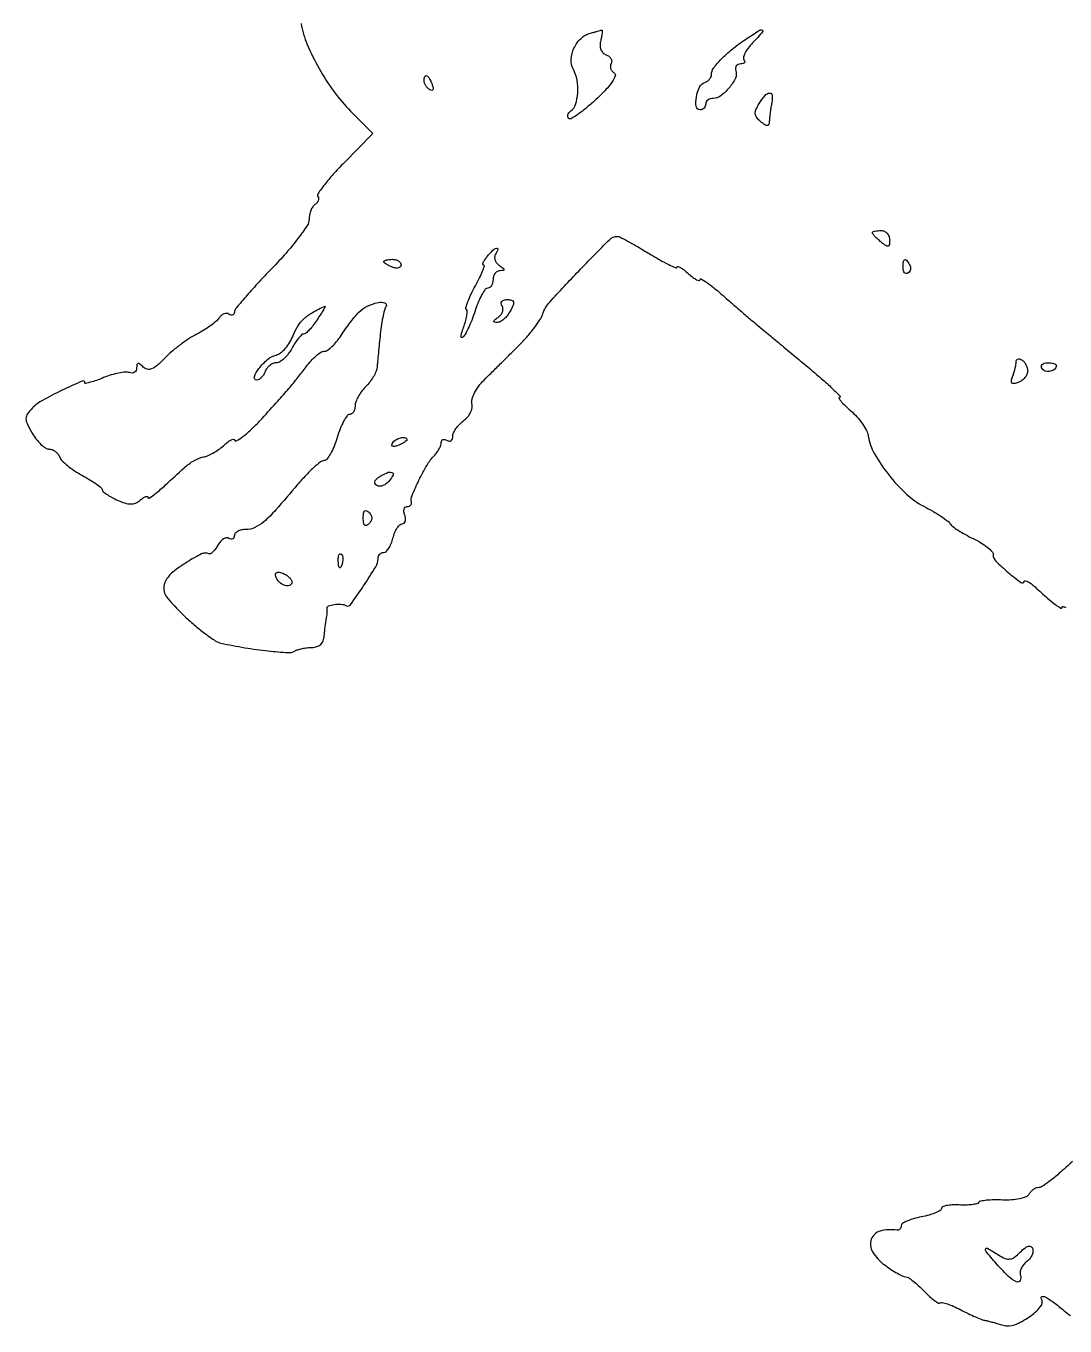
# Model space of a CAD drawing. Extents: x 1 to 370, y 1 to 455.
# Drawn here: x 0.8 to 181.5, y 32.4 to 258.6 of the extents above; entities that cross this region are included whole.
import ezdxf

# ---------------------------------------------------------------- set-up
doc = ezdxf.new("R2010")
doc.units = 0

msp = doc.modelspace()

# ---------------------------------------------------------------- linework, layer by layer
for points in [[(64.527028, 362, -0.000001), (64.227739, 360.057508, -0.000001), (63.901574, 357.940625, -0.000001), (63.597026, 355.964079, -0.000002)], [(48.60616, 259, 0.05419), (49.686355, 255.370753, 0.029432), (51.739713, 251.188598, 0.028852), (54.371099, 247.109725, 0.038711), (57.231212, 243.768788), (61.116601, 239.883399), (56.086648, 234.800341, 0.011821), (54.193963, 232.794999, 0.018637), (52.677583, 230.978502, 0.013232), (51.558174, 229.449186, 0.298133), (51.544659, 228.927739, -0.127865), (51.65247, 228.578257, -0.100744), (51.590743, 228.185616, -0.08937), (51.367843, 227.809521, -0.076133), (51.016312, 227.510081, 0.109045), (50.626595, 227.131575, 0.050728), (50.298542, 226.503573, 0.046889), (50.075308, 225.745303, 0.048187), (50, 224.965703, -0.148052), (49.670291, 223.876615, -0.015126), (48.090625, 221.655399, -0.017845), (45.98946, 219.078851, -0.013324), (43.5, 216.387505, 0.006453), (41.009158, 213.767812, 0.009672), (38.909375, 211.411734, 0.005109), (37.20857, 209.38582, 0.173758), (37, 208.803768, -0.120808), (36.925347, 208.499303, -0.187317), (36.724304, 208.323135, -0.151947), (36.42042, 208.308652, -0.075043), (36.06146, 208.462015, 0.134966), (35.641064, 208.585301, 0.098773), (35.16025, 208.49783, 0.085636), (34.692012, 208.212219, 0.071272), (34.31146, 207.769401, -0.072741), (33.802017, 207.180095, -0.021028), (32.857116, 206.430447, -0.02067), (31.707979, 205.665529, -0.020692), (30.5, 204.998403, 0.029001), (29.163249, 204.230916, 0.015919), (27.616816, 203.147753, 0.015823), (26.112238, 201.944703, 0.024319), (24.897672, 200.802362, -0.020978), (23.570815, 199.537602, -0.082068), (22.612215, 198.942304, -0.152659), (21.841518, 198.873548, -0.143829), (21.147672, 199.252328, 0.023496), (20.573375, 199.775045, 0.205077), (20.25, 199.870449, 0.32655), (20.054701, 199.6889, 0.047687), (20, 199.116667, -0.105542), (19.903088, 198.662668, -0.141964), (19.632813, 198.343508, -0.137744), (19.226801, 198.212406, -0.09694), (18.75, 198.286765, 0.108614), (18.059621, 198.378149, 0.026323), (16.9125, 198.219524, 0.02577), (15.585931, 197.892681, 0.023118), (14.25, 197.421125, -0.009882), (13.00337, 196.943627, -0.017464), (11.954688, 196.606427, -0.012756), (11.13109, 196.395541, -0.481809), (11, 196.5, 0.540138), (10.518024, 196.815993, 0.008832), (7.020033, 195.220925, 0.015314), (3.626871, 193.471119, 0.071127), (1.874882, 192.142681, 0.040026), (1.007484, 191.112903, 0.154251), (0.752323, 190.326952, 0.115546), (0.960261, 189.406768, 0.018029), (1.840489, 187.75, 0.033137), (2.546213, 186.697509, 0.039054), (3.350449, 185.807813, 0.042887), (4.132862, 185.185371, 0.147632), (4.746992, 185, -0.093729), (5.289407, 184.897419, -0.066807), (5.831156, 184.596347, -0.064827), (6.29014, 184.15117, -0.076345), (6.590075, 183.625864, 0.105538), (7.012319, 182.976727, 0.025264), (7.973369, 182.110982, 0.024849), (9.202672, 181.208886, 0.02235), (10.55869, 180.39846, -0.012876), (11.877254, 179.643939, -0.019039), (12.989115, 178.909791, -0.014633), (13.844965, 178.257939, -0.226409), (14, 177.933111, 0.220975), (14.140949, 177.62976, 0.024233), (14.767252, 177.151245, 0.025991), (15.611364, 176.631398, 0.018126), (16.611923, 176.130958, 0.028719), (17.948708, 175.61231, 0.075936), (18.958767, 175.448168, 0.099308), (19.804731, 175.609504, 0.076727), (20.611923, 176.092888, -0.025184), (21.145227, 176.491921, -0.056949), (21.592252, 176.723646, -0.12317), (21.880331, 176.758194, -0.377844), (22, 176.622445, 0.597302), (22.252916, 176.486263, 0.025454), (23.284074, 177.244166, 0.013937), (25.041123, 178.762371, 0.002415), (28.268088, 181.740436, -0.032412), (29.060252, 182.388051, -0.027014), (29.977877, 182.971725, -0.027863), (30.879, 183.414592, -0.063925), (31.605799, 183.618407, 0.065281), (32.341857, 183.826963, 0.026614), (33.276079, 184.28947, 0.02578), (34.240318, 184.900008, 0.029897), (35.08771, 185.579377, -0.018837), (35.822316, 186.195488, -0.040937), (36.438265, 186.597628, -0.078894), (36.848027, 186.742164, -0.468474), (37, 186.615561, 0.569472), (37.336304, 186.416042, 0.039187), (38.479795, 187.162308, 0.02758), (40.052337, 188.518592, 0.015352), (41.82037, 190.33009, 0.002566), (44.542552, 193.326851, 0.006445), (46.487522, 195.547113, 0.008358), (48.040199, 197.429159, 0.009053), (49.487349, 199.313263, -0.025469), (50.332413, 200.341773, -0.030889), (51.228033, 201.210771, -0.032201), (52.052566, 201.830037, -0.145972), (52.622339, 202, 0.153833), (53.181201, 202.17611, 0.035126), (53.961145, 202.807812, 0.033149), (54.795654, 203.697279, 0.027031), (55.568395, 204.75, -0.009852), (56.352198, 205.89848, -0.008472), (57.220178, 207.07526, -0.008558), (58.044461, 208.116605, -0.024218), (58.666052, 208.804076, -0.083196), (60.116181, 209.842065, -0.060833), (61.990563, 210.49189, -0.134108), (63.170047, 210.427639, -0.484081), (63.389877, 209.821818, 0.07526), (63.109085, 209.163814, 0.013294), (62.806779, 207.852111, 0.014131), (62.534518, 206.28173, 0.012299), (62.336645, 204.624091, -0.000136), (62.177175, 202.941294, -0.000145), (62.02026, 201.295306, -0.000138), (61.884543, 199.880151, -0.00068), (61.806811, 199.083333, -0.081735), (61.627118, 198.412476, -0.030233), (61.169292, 197.544271, -0.028991), (60.545305, 196.639354, -0.030948), (59.833333, 195.833333, 0.036504), (59.131763, 195.021096, 0.034164), (58.538542, 194.097917, 0.036004), (58.127747, 193.204244, 0.089964), (58, 192.5, -0.062128), (57.928456, 191.926447, -0.080436), (57.718042, 191.440625, -0.097926), (57.406213, 191.115468, -0.153973), (57.040142, 191, 0.24318), (56.597882, 190.771383, 0.030458), (56.010203, 189.825, 0.030304), (55.410781, 188.532392, 0.020635), (54.881854, 187, -0.023316), (54.343235, 185.466228, -0.033314), (53.714773, 184.16835, -0.035133), (53.087683, 183.227276, -0.226782), (52.591712, 182.977363, 0.164223), (51.986785, 182.759098, 0.016236), (50.792566, 181.744445, 0.019114), (49.420179, 180.400372, 0.014026), (48, 178.811986, -0.0052), (44.208427, 174.417653, -0.033425), (42.126406, 172.351077, -0.070839), (40.566475, 171.343693, -0.108413), (39, 171, 0.050979), (38.234725, 170.92177, 0.070927), (37.5875, 170.688914, 0.09101), (37.152336, 170.345219, 0.182172), (37, 169.940983, -0.100016), (36.927475, 169.582044, -0.176854), (36.724304, 169.363442, -0.168473), (36.419752, 169.321124, -0.089697), (36.06146, 169.462015, 0.182081), (35.627264, 169.547033, 0.096829), (35.107475, 169.351434, 0.07456), (34.580378, 168.90583, 0.052532), (34.131801, 168.271032, -0.029761), (33.709845, 167.612302, -0.044865), (33.261208, 167.09963, -0.054941), (32.850566, 166.785856, -0.249547), (32.559863, 166.770262, 0.227659), (31.3091, 166.755034, 0.025115), (28.739306, 165.317316, 0.029905), (26.278828, 163.560401, 0.100211), (25.022085, 162.041266, 0.117942), (24.707082, 160.840712, 0.131628), (24.990892, 159.680725, 0.064919), (26.044976, 158.239141, 0.011597), (28.405475, 155.873017, 0.014611), (30.232633, 154.224072, 0.016944), (32.067128, 152.767484, 0.016134), (33.688974, 151.646159, 0.089606), (34.663034, 151.241293, 0.012716), (38.826413, 150.441641, 0.014285), (42.866966, 149.889704, 0.009686), (46.361384, 149.582032, 0.155165), (47.5, 149.859977, -0.061594), (48.02202, 150.095775, -0.023664), (48.79375, 150.296053, -0.023003), (49.660924, 150.436531, -0.026236), (50.5, 150.48874, 0.077325), (51.355215, 150.630288, 0.109477), (52.01616, 151.023298, 0.109443), (52.449323, 151.658849, 0.07724), (52.643701, 152.504053, -0.006649), (52.715204, 153.341553, -0.005972), (52.811201, 154.207441, -0.005997), (52.91593, 154.982257, -0.018678), (53.012122, 155.5, 0.023006), (53.089539, 155.937746, 0.017095), (53.136044, 156.426563, 0.01736), (53.148117, 156.891666, 0.036976), (53.118421, 157.25, -0.346042), (53.368418, 157.697262, -0.061955), (54.354663, 157.971348, -0.055657), (55.548053, 158.014471, -0.099949), (56.48786, 157.75, 0.371525), (57.199101, 157.922463, 0.007365), (59.491825, 161.225773, 0.011304), (61.599345, 164.518161, 0.137555), (62, 165.946946, -0.092025), (62.07462, 166.348948, -0.096018), (62.288153, 166.690665, -0.09941), (62.606679, 166.919347, -0.106524), (62.980948, 167, 0.196992), (63.401511, 167.172385, 0.05533), (63.858059, 167.734375, 0.046776), (64.277157, 168.542915, 0.034719), (64.589356, 169.5, -0.035347), (64.902873, 170.457052, -0.047394), (65.325833, 171.265625, -0.05616), (65.787985, 171.826872, -0.194842), (66.215397, 172, 0.178243), (66.547487, 172.12227, 0.148678), (66.751561, 172.440625, 0.102867), (66.785494, 172.92573, 0.057872), (66.638374, 173.5, -0.055937), (66.488865, 174.074366, -0.100118), (66.516384, 174.559375, -0.147206), (66.710807, 174.877514, -0.184534), (67.031385, 175, 0.078742), (67.388255, 175.056552, 0.111085), (67.664206, 175.220312, 0.129985), (67.815734, 175.464474, 0.132143), (67.825488, 175.75, -0.156724), (67.921483, 176.913719, -0.014544), (69.119238, 179.579275, -0.019391), (70.519526, 182.203457, -0.058395), (71.738337, 183.821429, 0.033409), (72.22116, 184.399953, 0.032161), (72.629386, 185.044792, 0.033838), (72.913155, 185.659588, 0.091449), (73, 186.130446, -0.119897), (73.079449, 186.457004, -0.18701), (73.29375, 186.646382, -0.152639), (73.617559, 186.662927, -0.075564), (74, 186.5, 0.112783), (74.380684, 186.370049, 0.184169), (74.70625, 186.456627, 0.158161), (74.925116, 186.754985, 0.079964), (75, 187.220224, -0.107425), (75.132419, 187.829442, -0.045139), (75.550092, 188.561852, -0.04191), (76.156175, 189.292825, -0.042586), (76.872653, 189.908214, 0.062128), (77.558236, 190.545134, 0.060125), (78.075169, 191.337639, 0.065154), (78.354408, 192.15891, 0.111604), (78.336642, 192.878973, -0.134785), (78.353365, 193.675165, -0.045934), (78.786896, 194.758198, -0.041691), (79.510956, 195.92369, -0.037322), (80.443288, 197, -0.000021), (81.655105, 198.204341, -0.000009), (83.254572, 199.79375, -0.000009), (84.948754, 201.477156, -0.000012), (86.481478, 203, 0.017159), (87.876683, 204.484671, 0.017539), (89.15619, 206.050993, 0.017588), (90.1687, 207.48525, 0.067026), (90.639857, 208.471465, -0.107528), (91.857186, 210.567981, -0.006354), (96.912858, 215.96226, -0.004223), (102.247936, 221.418605, -0.199638), (103.646028, 222, -0.120794), (104.06532, 221.897204, -0.004427), (105.520726, 221.121465, -0.007852), (107.231127, 220.155147, -0.005408), (109.139401, 219.009244, 0.009059), (111.004214, 217.907883, 0.016464), (112.572199, 217.086709, 0.012468), (113.80005, 216.531631, 0.536745), (114, 216.664231, -0.499328), (114.149043, 216.776264, -0.061458), (114.5875, 216.588608, -0.035382), (115.231844, 216.149771, -0.016734), (116, 215.5, 0.020018), (116.768377, 214.858649, 0.04416), (117.4125, 214.448289, 0.089277), (117.836415, 214.31674, 0.45066), (118, 214.461375, -0.571911), (118.205154, 214.582068, -0.022343), (119.122402, 214.017272, -0.02072), (120.35431, 213.103824, -0.010692), (121.820942, 211.866362, 0.001567), (123.461783, 210.429842, 0.001265), (125.233018, 208.896797, 0.001278), (126.875268, 207.489934, 0.003291), (128.070942, 206.484436, -0.000073), (129.401871, 205.379742, -0.000017), (131.637652, 203.523328, -0.000017), (134.21108, 201.386261, -0.000017), (136.801916, 199.234436, -0.005886), (139.163311, 197.225593, -0.011027), (141.017082, 195.537257, -0.007621), (142.384, 194.195736, -0.66551), (142.301916, 193.998779, 0.562424), (142.196618, 193.824936, 0.05192), (142.538601, 193.307262, 0.029588), (143.239634, 192.54977, 0.013658), (144.233747, 191.646396, -0.033049), (145.3029, 190.596368, -0.030483), (146.255835, 189.387113, -0.031857), (146.969909, 188.203286, -0.082091), (147.278573, 187.256851, 0.091908), (148.347282, 184.184379, 0.037643), (150.826187, 180.50833, 0.037635), (153.913949, 177.152236, 0.070124), (156.933267, 175.034045, -0.012517), (158.483112, 174.193838, -0.015227), (159.888844, 173.327598, -0.013821), (161.018351, 172.53757, -0.095092), (161.47463, 172.04105, 0.094431), (161.914735, 171.560868, 0.016748), (162.92132, 170.861651, 0.017595), (164.174019, 170.113398, 0.015048), (165.542478, 169.412819, -0.025278), (166.866407, 168.700499, -0.033687), (167.984353, 167.91664, -0.035718), (168.784958, 167.170412, -0.189504), (169, 166.623407, 0.199375), (169.463718, 165.506707, 0.020428), (171.614941, 163.531507, 0.019839), (173.835228, 161.800339, 0.50063), (174.467809, 162, -0.400171), (174.64628, 162.091271, -0.053575), (175.074323, 161.9125, -0.038545), (175.643573, 161.539769, -0.020726), (176.286725, 161, 0.005045), (178.4722, 159.045839, 0.019631), (179.882694, 157.90469, 0.034392), (180.758216, 157.340767, 0.570656), (181, 157.483626, -0.474463), (181.147906, 157.604405, -0.045079), (181.660937, 157.450559, -0.032366)], [(182.798007, 61.070633, -0.006275), (180.436908, 58.946, -0.018495), (178.743343, 57.567502, -0.023535), (177.493464, 56.713974, -0.138905), (176.738106, 56.5, 0.112826), (176.375794, 56.41719, 0.049968), (175.9549, 56.159569, 0.045972), (175.544879, 55.784439, 0.046121), (175.210802, 55.341086, -0.163832), (174.685276, 54.905188, -0.038917), (173.579989, 54.575513, -0.035962), (172.183526, 54.378462, -0.02883), (170.664893, 54.362295, 0.015328), (169.170223, 54.386727, 0.022037), (167.848951, 54.309509, 0.018856), (166.796521, 54.161036, 0.212976), (166.456527, 53.929659, -0.199624), (166.138296, 53.700952, -0.025845), (165.296386, 53.550003, -0.02688), (164.230468, 53.473144, -0.019416), (163.03891, 53.497685, 0.024616), (161.874197, 53.509563, 0.040037), (160.89268, 53.39215, 0.048759), (160.196837, 53.179543, 0.302999), (160, 52.884548, -0.26861), (159.799235, 52.537802, -0.032072), (158.971875, 52.130963, -0.031292), (157.84107, 51.743224, -0.020582), (156.5, 51.434022, 0.023055), (155.159097, 51.117868, 0.034546), (154.028125, 50.709237, 0.037322), (153.211538, 50.273273, 0.256887), (153, 49.888709, -0.085537), (152.943072, 49.558375, -0.108102), (152.779687, 49.295844, -0.11919), (152.53579, 49.142429, -0.120788), (152.25, 49.118421, 0.105737), (149.356325, 48.961752, 0.244681), (147.802188, 47.529199, 0.227992), (148.026984, 45.336642, 0.096212), (150.07917, 43.099588, 0.013425), (151.229979, 42.295626, 0.016875), (152.33925, 41.616754, 0.015108), (153.292684, 41.114025, 0.114248), (153.785193, 41, -0.145762), (154.254111, 40.860332, -0.020449), (155.085753, 40.266783, -0.021927), (156.034997, 39.459744, -0.01704), (156.996296, 38.503943, 0.017724), (157.928111, 37.579987, 0.02908), (158.786399, 36.875104, 0.029152), (159.491373, 36.422099, 0.336462), (159.797394, 36.464061, -0.261005), (160.134381, 36.559061, -0.021874), (161.037012, 36.299916, -0.024691), (162.146944, 35.865973, -0.016341), (163.376784, 35.264684, 0.00903), (164.655112, 34.616365, 0.010005), (165.913422, 34.037308, 0.009445), (167.004179, 33.585891, 0.049929), (167.626355, 33.411198, -0.015917), (168.192326, 33.293056, -0.005544), (168.999507, 33.088062, -0.0055), (169.883745, 32.842588, -0.006385), (170.719227, 32.589114, 0.170681), (172.7219, 32.65076, 0.060547), (175.287731, 34.018756, 0.065694), (177.252977, 35.820308, 0.323418), (177.35502, 37.234583, -0.488001), (177.479949, 37.572177, -0.202262), (178.04833, 37.520438, -0.03921), (179.510821, 36.586531, -0.016068), (181.345388, 35.106583, 0.034629), (182.479012, 34.25952, 0.205765)]]:
    msp.add_lwpolyline(points, format="xyb")
for points in [[(100.72714, 256.064583, 0.066712), (100.626489, 255.247396, 0.088296), (100.765469, 254.512116, 0.099748), (101.128394, 253.935535, 0.111398), (101.67389, 253.571646, -0.069551), (102.185939, 253.288387, -0.099868), (102.529697, 252.90237, -0.123625), (102.653116, 252.477138, -0.148592), (102.54707, 252.076161, 0.11674), (102.410642, 251.666051, 0.100531), (102.461372, 251.21366, 0.092986), (102.692404, 250.788231, 0.083767), (103.069369, 250.457127, -0.352967), (103.258203, 249.9209, -0.063486), (102.746428, 248.905468, -0.040188), (101.649377, 247.532002, -0.016504), (99.958975, 245.848069, -0.013697), (98.301279, 244.385089, -0.022332), (96.809391, 243.248512, -0.018228), (95.579487, 242.460311, -0.34221), (95.152254, 242.514413, -0.148783), (95.00238, 242.795397, -0.120257), (95.017749, 243.138501, -0.097548), (95.202204, 243.494012, -0.069129), (95.52896, 243.804373, 0.163866), (96.358174, 244.955337, 0.059483), (96.724485, 246.960988, 0.05671), (96.609981, 249.183425, 0.081837), (95.977036, 251.042908, -0.137061), (95.586414, 252.798194, -0.097708), (96.083892, 254.760797, -0.095138), (97.308274, 256.430395, -0.12145), (98.97138, 257.353308, 0.000921), (99.583531, 257.520586, 0.001107), (100.158666, 257.680258, 0.000945), (100.642657, 257.816768, 0.007408), (100.866631, 257.883999, -0.483944), (100.977338, 257.809068, -0.037734), (100.976891, 257.397396, -0.029487), (100.895341, 256.799129, -0.015337)], [(127.165168, 255.675813, 0.028336), (126.377741, 254.736252, 0.043826), (125.821619, 253.835836, 0.053923), (125.5434, 253.092049, 0.264844), (125.65752, 252.675813, -0.121438), (125.812624, 252.419221, -0.257017), (125.767626, 252.19852, -0.163729), (125.516378, 252.04725, -0.054395), (125.083333, 252, 0.103137), (124.637735, 251.907097, 0.136978), (124.31821, 251.646932, 0.135481), (124.177496, 251.256429, 0.099902), (124.233978, 250.798066, -0.194364), (124.153518, 249.50597, -0.060924), (123.090395, 247.839403, -0.060406), (121.627383, 246.447204, -0.161363), (120.277759, 246, 0.076723), (119.789604, 245.924651, 0.089679), (119.375342, 245.70625, 0.100762), (119.098405, 245.381367, 0.126938), (119, 245, -0.098397), (118.92416, 244.618352, -0.097792), (118.708093, 244.29375, -0.098094), (118.385509, 244.076365, -0.099683), (118.006275, 244, -0.372759), (117.348895, 244.569175, -0.079307), (117.373021, 246.209859, -0.066622), (117.92886, 247.969066, -0.205305), (118.841591, 248.78053, 0.071169), (119.284404, 249.002049, 0.066212), (119.659717, 249.343492, 0.070313), (119.913423, 249.748167, 0.105285), (120, 250.154762, -0.159824), (120.359226, 251.249874, -0.033979), (121.671824, 252.80236, -0.031131), (123.563204, 254.525053, -0.021392), (125.901568, 256.243411, -0.004082), (128.330929, 257.84478, -0.254494), (128.827389, 257.882697, -0.507877), (128.895564, 257.560874, -0.005772)], [(71.381557, 248.448062, -0.036408), (71.556862, 247.868281, -0.155351), (71.525685, 247.512472, -0.32948), (71.325929, 247.393111, -0.1144), (70.988546, 247.507079, -0.061454), (70.610411, 247.810572, -0.051183), (70.290385, 248.21498, -0.053277), (70.072509, 248.65395, -0.088797), (70, 249.059017, -0.079093), (70.117673, 249.798253, -0.444011), (70.441482, 249.942608, -0.168622), (70.894727, 249.51997, -0.029964)], [(130.488027, 245.25, 0.008507), (130.354123, 244.479763, 0.006019), (130.228955, 243.610907, 0.006077), (130.129417, 242.777585, 0.012761), (130.076511, 242.127555, -0.054631), (129.970536, 241.490506, -0.306509), (129.720174, 241.278788, -0.180228), (129.307027, 241.384062, -0.021652), (128.544783, 241.962833, -0.05581), (127.870131, 242.663384, -0.144024), (127.619372, 243.311852, -0.124269), (127.742712, 244.055466, -0.036668), (128.28533, 245.085278, -0.033084), (129.321315, 246.523027, -0.204172), (130.11316, 246.932709, -0.414875), (130.563656, 246.544016, -0.065476)], [(151, 221.377555, -0.035496), (150.942264, 220.565314, -0.304492), (150.71069, 220.308142, -0.217533), (150.310961, 220.381629, -0.020633), (149.5, 221, -0.013852), (148.925446, 221.504355, -0.019119), (148.440625, 221.99011, -0.016008), (148.074552, 222.412416, -0.172217), (148, 222.622445, -0.294983), (148.09443, 222.768578, -0.044235), (148.440625, 222.889093, -0.037907), (148.92515, 222.972666, -0.023761), (149.5, 223, -0.107348), (150.072293, 222.875699, -0.099536), (150.559375, 222.523407, -0.095788), (150.885941, 221.996941, -0.091307)], [(82.430902, 218.888197, 0.123544), (82.274791, 218.397018, 0.099558), (82.350436, 217.846576, 0.089711), (82.64727, 217.320824, 0.078477), (83.121885, 216.903509, -0.017021), (83.750728, 216.474541, -0.201371), (83.899621, 216.226533, -0.406169), (83.781595, 216.064103, -0.039658), (83.25, 216.015313, 0.118755), (82.773192, 215.894248, 0.099323), (82.367188, 215.563873, 0.09112), (82.094491, 215.07407, 0.081749), (82, 214.5, -0.059596), (81.931382, 213.926357, -0.078472), (81.729031, 213.440625, -0.096799), (81.429393, 213.115319, -0.1597), (81.077552, 213, 0.237655), (80.649586, 212.784407, 0.030707), (80.074057, 211.898438, 0.030455), (79.482945, 210.686556, 0.020907), (78.95675, 209.25, -0.013625), (78.428813, 207.741021, -0.014894), (77.833668, 206.307813, -0.014456), (77.254664, 205.116139, -0.068709), (76.816287, 204.5, -0.213763), (76.56335, 204.394841, -0.41638), (76.427412, 204.539442, -0.066641), (76.530699, 205.149743, -0.015037), (76.873245, 206.147177, 0.020633), (77.220531, 207.196481, 0.028944), (77.436321, 208.159262, 0.028642), (77.518755, 208.938857, 0.211439), (77.387152, 209.279514, -0.273856), (77.293854, 209.643697, -0.01918), (77.641385, 210.684847, -0.022898), (78.19038, 211.960836, -0.014916), (78.933913, 213.382337, 0.011973), (79.670378, 214.770378, 0.022067), (80.191131, 215.937311, 0.021316), (80.495828, 216.818285, 0.502053), (80.360471, 217, -0.412876), (80.234897, 217.125002, -0.10225), (80.298622, 217.440625, -0.049853), (80.564224, 217.923772, -0.022619), (81, 218.5, -0.022548), (81.978966, 219.576869, -0.131494), (82.635599, 219.958439, -0.602761), (82.837092, 219.742507, -0.054931)], [(66, 217.031385, -0.184534), (65.877514, 216.710807, -0.147206), (65.559375, 216.516384, -0.100118), (65.074366, 216.488865, -0.055937), (64.5, 216.638374, -0.02136), (63.925442, 216.887494, -0.030395), (63.440625, 217.160341, -0.030693), (63.087111, 217.420671, -0.222225), (63, 217.606989, -0.289661), (63.096084, 217.758929, -0.046727), (63.440625, 217.884553, -0.039339), (63.925176, 217.971531, -0.024748), (64.5, 218, -0.062722), (65.073532, 217.92777, -0.08088), (65.559375, 217.715469, -0.098158), (65.884506, 217.400789, -0.152681)], [(154.457295, 217.069098, -0.090093), (154.612382, 216.673795, -0.095385), (154.614038, 216.257398, -0.099739), (154.463027, 215.88478, -0.108766), (154.182979, 215.613087, -0.158515), (153.860929, 215.534562, -0.191218), (153.582917, 215.669932, -0.126631), (153.394948, 216.024148, -0.059057), (153.333333, 216.543989, -0.019984), (153.376303, 217.618676, -0.269722), (153.59208, 217.929499, -0.350126), (153.913397, 217.852054, -0.02679)], [(85, 209, -0.043801), (84.500587, 208.235974, -0.047327), (83.887201, 207.591998, -0.052598), (83.257094, 207.151568, -0.130113), (82.714816, 207.015313, -0.051867), (82.241756, 207.070553, -0.403109), (82.130251, 207.239071, -0.188133), (82.289442, 207.496551, -0.020134), (82.878115, 207.903509, 0.078477), (83.35273, 208.320824, 0.089711), (83.649564, 208.846576, 0.099558), (83.725209, 209.397018, 0.123544), (83.569098, 209.888197, -0.114793), (83.422541, 210.32317, -0.197701), (83.531597, 210.683404, -0.155423), (83.896254, 210.921319, -0.067529), (84.476167, 211, -0.061075), (85.236851, 210.906734, -0.27424), (85.543071, 210.604217, -0.165595), (85.503295, 210.053095, -0.022788)], [(51.408043, 207.5, -0.01863), (50.728412, 206.542549, -0.025204), (50.040833, 205.734375, -0.023859), (49.42458, 205.139506, -0.181979), (49.05397, 205, 0.195171), (48.698038, 204.855563, 0.028017), (48.155262, 204.265625, 0.028359), (47.564696, 203.457454, 0.020743), (47, 202.5, -0.039111), (46.387414, 201.543396, -0.044065), (45.65486, 200.734375, -0.049029), (44.916532, 200.174366, -0.13861), (44.299636, 200, 0.098219), (43.735791, 199.88816, 0.066864), (43.168353, 199.559375, 0.063993), (42.683478, 199.07344, 0.072649), (42.361626, 198.5, -0.048753), (42.074598, 197.926214, -0.054162), (41.690295, 197.440625, -0.06144), (41.27171, 197.108748, -0.137773), (40.884537, 197, -0.516015), (40.484256, 197.563017, -0.081195), (41.256335, 198.987292, -0.051208), (42.776342, 200.582993, -0.113378), (44.257614, 201.357117, 0.103476), (45.048271, 201.750814, 0.046603), (45.891387, 202.554328, 0.043431), (46.654691, 203.602327, 0.045473), (47.212078, 204.750902, -0.050869), (48.022191, 206.375486, -0.065549), (49.08945, 207.655162, -0.05537), (50.595388, 208.762701, -0.025234), (52.773053, 209.877216, -0.716455), (52.817924, 209.829051, -0.006969), (52.484716, 209.229557, -0.009639), (52.017366, 208.450807, -0.005062)], [(175, 198.547972, -0.106445), (174.880244, 197.991824, -0.066553), (174.526669, 197.424204, -0.062245), (174.004719, 196.931619, -0.066529), (173.388659, 196.595648, -0.038064), (172.640817, 196.372224, -0.251847), (172.278601, 196.476069, -0.257249), (172.170373, 196.832778, -0.039372), (172.388659, 197.570447, 0.017831), (172.622701, 198.252065, 0.015398), (172.820419, 198.982655, 0.015666), (172.958521, 199.656409, 0.042737), (173, 200.140804, -0.121649), (173.079627, 200.463243, -0.18759), (173.29375, 200.649425, -0.151312), (173.617512, 200.663842, -0.07457), (174, 200.5, -0.08274), (174.382727, 200.165215, -0.053447), (174.70625, 199.671653, -0.052153), (174.925879, 199.104082, -0.066349)], [(180, 199.559017, -0.211827), (179.716404, 198.919648, -0.127879), (178.969093, 198.529206, -0.122608), (178.101938, 198.54388, -0.191362), (177.510081, 198.983688, -0.136093), (177.397824, 199.36964, -0.190788), (177.524436, 199.701458, -0.140899), (177.890269, 199.925389, -0.067432), (178.440983, 200, -0.026751), (179.038367, 199.968016, -0.042195), (179.542039, 199.870461, -0.051652), (179.89701, 199.729146, -0.279105)], [(67, 186.606989, -0.2252), (66.911231, 186.419896, -0.029412), (66.544118, 186.154486, -0.029555), (66.042538, 185.875192, -0.020646), (65.448062, 185.618443, -0.036408), (64.868281, 185.443138, -0.155351), (64.512472, 185.474315, -0.32948), (64.393111, 185.674071, -0.1144), (64.507079, 186.011454, -0.115814), (65.098109, 186.603931, -0.080554), (65.973761, 186.969265, -0.115534), (66.708846, 186.972535, -0.349578)], [(64.009138, 179.51101, -0.057015), (63.462651, 178.987251, -0.069165), (62.844561, 178.639771, -0.082132), (62.252514, 178.513493, -0.151089), (61.77993, 178.63601, -0.125121), (61.477647, 178.948828, -0.192588), (61.426228, 179.316881, -0.136748), (61.651173, 179.715727, -0.055227), (62.143237, 180.109687, -0.032662), (63.556723, 180.880926, -0.188345), (64.391093, 180.932599, -0.444336), (64.600113, 180.469597, -0.070243)], [(60.414286, 172.014286, -0.090732), (59.990389, 171.721518, -0.311764), (59.678571, 171.778571, -0.165815), (59.481152, 172.180305, -0.032041), (59.428571, 173, -0.032041), (59.481152, 173.819695, -0.165815), (59.678571, 174.221429, -0.311764), (59.990389, 174.278482, -0.090732), (60.414286, 173.985714, -0.074369), (60.776302, 173.496362, -0.122728), (60.9, 173, -0.122728), (60.776302, 172.503638, -0.074369)], [(55.683114, 164.8125, -0.054073), (55.461564, 164.395823, -0.470617), (55.279315, 164.37858, -0.168741), (55.137993, 164.670344, -0.018894), (55.078947, 165.416667, -0.028489), (55.089945, 166.112848, -0.077125), (55.200665, 166.592839, -0.208169), (55.385309, 166.77538, -0.296942), (55.604167, 166.729167, -0.126455), (55.797407, 166.402231, -0.060344), (55.876576, 165.916927, -0.05415), (55.839148, 165.359369, -0.051402)], [(47, 161.809678, -0.310331), (46.626672, 161.266106, -0.180578), (45.801325, 161.257968, -0.106345), (44.819479, 161.872631, -0.120025), (44.22894, 162.81318, -0.108271), (44.181849, 163.25556, -0.257062), (44.366128, 163.517614, -0.161356), (44.780247, 163.573751, -0.045328), (45.41644, 163.393691, -0.049992), (46.022161, 163.088813, -0.054888), (46.534829, 162.677724, -0.062067), (46.884859, 162.227906, -0.13514)], [(174.799829, 43.5872, 0.063902), (174.267201, 43.078224, 0.064268), (173.881548, 42.452177, 0.070438), (173.694422, 41.808963, 0.117387), (173.745562, 41.25, -0.199877), (173.683294, 40.35694, -0.400953), (173.073828, 40.138621, -0.084826), (171.666382, 41.076768, -0.02335), (169.812914, 43, -0.0044), (167.873143, 45.250236, -0.204408), (167.69801, 45.817645, -0.543611), (167.99957, 45.971231, -0.008366), (169.997403, 44.769549, 0.043125), (171.101278, 44.205967, 0.132327), (171.927385, 44.104066, 0.125178), (172.720459, 44.429559, 0.036737), (173.724906, 45.296334, -0.027525), (174.541923, 46.028031, -0.104787), (175.149992, 46.334248, -0.21922), (175.583026, 46.25817, -0.162283), (175.878671, 45.863986, -0.122245), (175.920795, 45.328265, -0.069534), (175.72533, 44.704476, -0.062733), (175.334386, 44.091595, -0.06073)]]:
    msp.add_lwpolyline(points, format="xyb", close=True)

doc.saveas('drawing.dxf')
